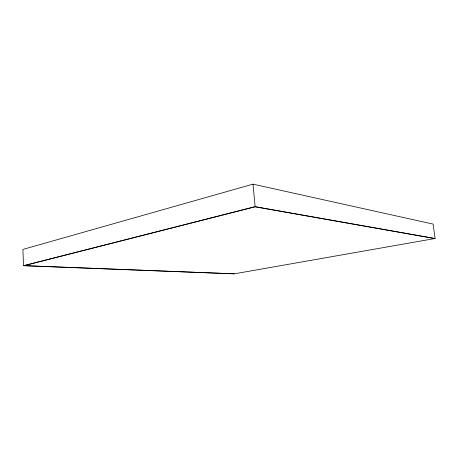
<?xml version="1.0" encoding="UTF-8"?>
<svg xmlns="http://www.w3.org/2000/svg" width="458" height="458" viewBox="0 0 458 458"><rect width="100%" height="100%" fill="white"/><g stroke="black" fill="none" stroke-linecap="round" stroke-linejoin="round"><path stroke-width="0.69" d="M252.993 184.15L22.9 249.427L23.513 265.697L234.181 273.85L435.1 238.498L433.096 224.099L252.993 184.15L255.14 206.638L435.1 238.498M23.513 265.697L255.14 206.638M234.221 273.798L24.131 265.651L255.032 206.827L434.585 238.538"/></g></svg>
